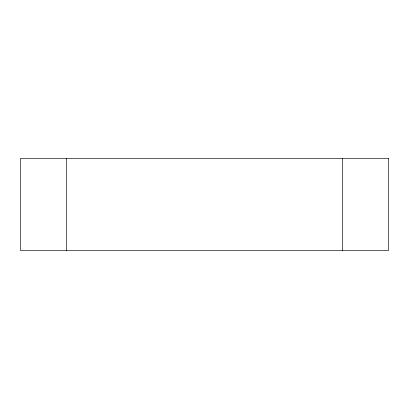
<?xml version="1.0" encoding="UTF-8"?>
<svg xmlns="http://www.w3.org/2000/svg" width="409" height="409" viewBox="0 0 409 409"><rect width="100%" height="100%" fill="white"/><g stroke="black" fill="none" stroke-linecap="round" stroke-linejoin="round"><path stroke-width="0.61" d="M342.537 158.487L342.537 250.512M66.462 158.487L66.462 250.512M388.55 158.487L20.45 158.487L20.45 250.512L388.55 250.512L388.55 158.487"/></g></svg>
